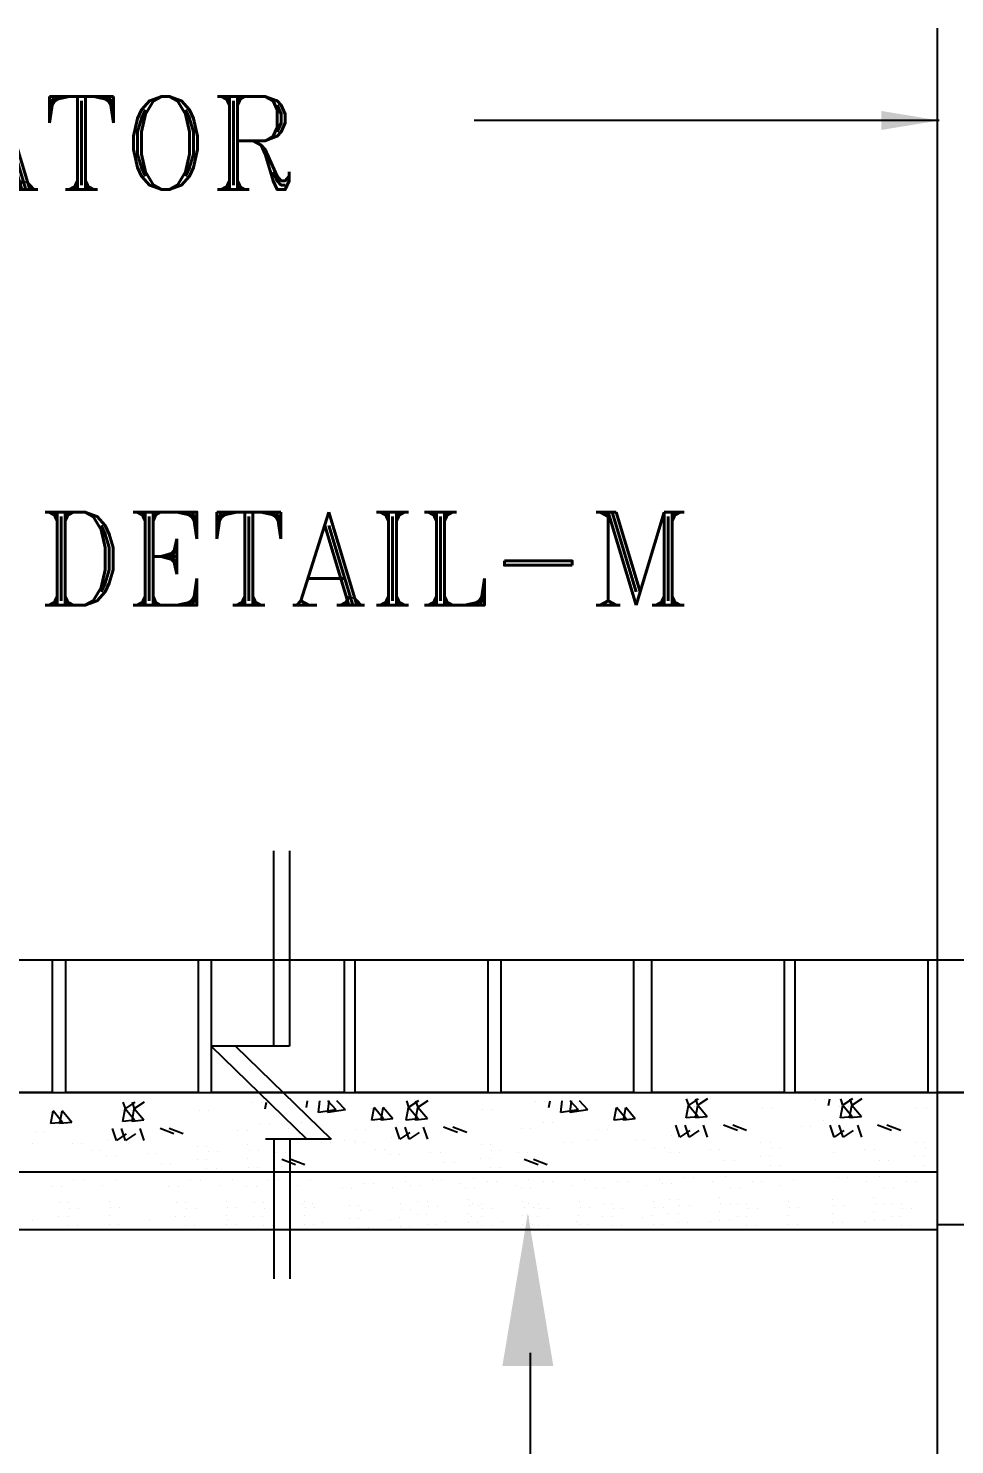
# Model space of a CAD drawing. Header units: metres. Extents: x -98554 to 27544620, y -161930 to 5264560.
# Drawn here: x 29007 to 31407, y 282894 to 286561 of the extents above; entities that cross this region are included whole.
import ezdxf

# ---------------------------------------------------------------- set-up
doc = ezdxf.new("R2010")
doc.units = ezdxf.units.M
doc.header["$LTSCALE"] = 15
doc.header["$MEASUREMENT"] = 0
doc.layers.add('LINE', color=7, linetype='CONTINUOUS')
doc.styles.add('BIG', font='ROMANT.SHX')
doc.styles.add('NASIR', font='romant.shx')
doc.dimstyles.new('ISO-25', dxfattribs={"dimtxt": 250, "dimasz": 2.5, "dimexe": 1.25, "dimexo": 0.625, "dimtad": 1, "dimtxsty": 'BIG', "dimcen": 2.5, "dimadec": 0, "dimazin": 0, "dimtfac": 1, "dimtmove": 0, "dimatfit": 3, "dimfxl": 1, "dimarcsym": 0})

msp = doc.modelspace()

# ---------------------------------------------------------------- linework, layer by layer
at = {"layer": 'LINE'}
for p, q in [((31362.255, 282740.757), (31362.255, 286560.533)), ((29642.18, 284431.49), (29642.18, 283925.338)), ((29683.482, 284431.49), (29683.482, 283925.338)), ((35267.763, 284148.278), (27490.905, 284148.278)), ((29620.346, 283925.338), (29480.438, 283925.338)), ((29480.438, 283925.338), (29728.741, 283684.882)), ((29543.574, 283925.338), (29791.878, 283684.882)), ((29683.482, 283925.338), (29543.574, 283925.338)), ((34684.069, 283805.079), (27614.924, 283805.079)), ((30717.747, 283772.68), (30712.128, 283789.428)), ((30742.547, 283789.428), (30717.738, 283772.694)), ((30741.67, 283772.68), (30736.051, 283789.428)), ((30766.469, 283789.428), (30741.661, 283772.694)), ((31046.138, 283787.781), (31046.138, 283787.781)), ((31070.06, 283787.781), (31070.06, 283787.781)), ((31080.085, 283772.021), (31083.296, 283789.428)), ((31117.127, 283772.68), (31111.507, 283789.428)), ((31141.926, 283789.428), (31117.118, 283772.694)), ((31141.05, 283772.68), (31135.43, 283789.428)), ((31165.849, 283789.428), (31141.04, 283772.694)), ((29063.413, 283754.833), (29063.413, 283754.833)), ((29065.311, 283725.724), (29071.259, 283757.969)), ((29096.05, 283728.429), (29071.25, 283757.985)), ((29087.335, 283754.833), (29087.335, 283754.833)), ((29089.234, 283725.724), (29095.182, 283757.969)), ((29119.972, 283728.429), (29095.172, 283757.985)), ((29249.986, 283760.121), (29249.986, 283760.121)), ((29251.884, 283731.012), (29257.832, 283763.258)), ((29258.523, 283763.952), (29252.903, 283780.7)), ((29282.623, 283733.718), (29257.823, 283763.273)), ((29283.322, 283780.7), (29258.513, 283763.966)), ((29273.908, 283760.121), (29273.908, 283760.121)), ((29275.806, 283731.012), (29281.754, 283763.258)), ((29282.445, 283763.952), (29276.826, 283780.7)), ((29306.545, 283733.718), (29281.745, 283763.273)), ((29307.245, 283780.7), (29282.436, 283763.966)), ((29449.895, 283758.081), (29449.895, 283758.081)), ((29473.817, 283758.081), (29473.817, 283758.081)), ((29586.913, 283779.053), (29586.913, 283779.053)), ((29610.836, 283779.053), (29610.836, 283779.053)), ((29620.86, 283763.294), (29624.071, 283780.7)), ((29693.564, 283782.492), (29693.564, 283782.492)), ((29717.487, 283782.492), (29717.487, 283782.492)), ((29727.512, 283766.733), (29730.722, 283784.139)), ((29804.655, 283761.277), (29758.904, 283754.181)), ((29758.914, 283754.17), (29762.4, 283784.139)), ((29804.655, 283761.277), (29782.719, 283784.139)), ((29828.578, 283761.277), (29782.827, 283754.181)), ((29782.836, 283754.17), (29786.323, 283784.139)), ((29828.578, 283761.277), (29806.642, 283784.139)), ((29894.893, 283763.56), (29894.893, 283763.56)), ((29896.791, 283734.451), (29902.739, 283766.697)), ((29927.53, 283737.157), (29902.73, 283766.712)), ((29918.816, 283763.56), (29918.816, 283763.56)), ((29920.714, 283734.451), (29926.662, 283766.697)), ((29951.453, 283737.157), (29926.653, 283766.712)), ((29984.381, 283763.56), (29984.381, 283763.56)), ((29986.279, 283734.451), (29992.227, 283766.697)), ((29992.918, 283767.391), (29987.299, 283784.139)), ((30017.018, 283737.157), (29992.218, 283766.712)), ((30017.718, 283784.139), (29992.909, 283767.405)), ((30008.304, 283763.56), (30008.304, 283763.56)), ((30010.202, 283734.451), (30016.15, 283766.697)), ((30016.841, 283767.391), (30011.221, 283784.139)), ((30040.941, 283737.157), (30016.141, 283766.712)), ((30041.64, 283784.139), (30016.832, 283767.405)), ((30184.29, 283761.52), (30184.29, 283761.52)), ((30208.213, 283761.52), (30208.213, 283761.52)), ((30321.308, 283782.492), (30321.308, 283782.492)), ((30345.231, 283782.492), (30345.231, 283782.492)), ((30355.256, 283766.733), (30358.466, 283784.139)), ((30432.399, 283761.277), (30386.648, 283754.181)), ((30386.658, 283754.17), (30390.144, 283784.139)), ((30432.399, 283761.277), (30410.463, 283784.139)), ((30456.322, 283761.277), (30410.571, 283754.181)), ((30410.58, 283754.17), (30414.067, 283784.139)), ((30456.322, 283761.277), (30434.386, 283784.139)), ((30522.637, 283763.56), (30522.637, 283763.56)), ((30524.536, 283734.451), (30530.484, 283766.697)), ((30555.274, 283737.157), (30530.474, 283766.712)), ((30546.56, 283763.56), (30546.56, 283763.56)), ((30548.458, 283734.451), (30554.406, 283766.697)), ((30579.197, 283737.157), (30554.397, 283766.712)), ((30709.21, 283768.849), (30709.21, 283768.849)), ((30711.108, 283739.74), (30717.056, 283771.985)), ((30741.847, 283742.445), (30717.047, 283772.001)), ((30733.133, 283768.849), (30733.133, 283768.849)), ((30735.031, 283739.74), (30740.979, 283771.985)), ((30765.77, 283742.445), (30740.97, 283772.001)), ((30909.119, 283766.809), (30909.119, 283766.809)), ((30933.042, 283766.809), (30933.042, 283766.809)), ((31108.59, 283768.849), (31108.59, 283768.849)), ((31110.488, 283739.74), (31116.436, 283771.985)), ((31141.227, 283742.445), (31116.427, 283772.001)), ((31132.512, 283768.849), (31132.512, 283768.849)), ((31134.411, 283739.74), (31140.359, 283771.985)), ((31165.149, 283742.445), (31140.349, 283772.001)), ((31308.499, 283766.809), (31308.499, 283766.809)), ((31332.421, 283766.809), (31332.421, 283766.809)), ((29096.05, 283728.429), (29065.302, 283725.739)), ((29119.972, 283728.429), (29089.224, 283725.739)), ((29235.444, 283681.553), (29225.014, 283712.639)), ((29259.367, 283681.553), (29248.936, 283712.639)), ((29282.623, 283733.718), (29251.875, 283731.028)), ((29306.545, 283733.718), (29275.797, 283731.028)), ((29307.212, 283681.553), (29296.781, 283712.639)), ((29384.397, 283698.828), (29348.377, 283712.654)), ((29408.319, 283698.828), (29372.3, 283712.654)), ((29607.241, 283723.505), (29607.241, 283723.505)), ((29631.163, 283723.505), (29631.163, 283723.505)), ((29680.565, 283712.064), (29680.565, 283712.064)), ((29713.892, 283726.944), (29713.892, 283726.944)), ((29737.814, 283726.944), (29737.814, 283726.944)), ((29927.53, 283737.157), (29896.782, 283734.467)), ((29951.453, 283737.157), (29920.705, 283734.467)), ((29969.84, 283684.992), (29959.409, 283716.078)), ((29993.763, 283684.992), (29983.332, 283716.078)), ((30017.018, 283737.157), (29986.27, 283734.467)), ((30040.941, 283737.157), (30010.193, 283734.467)), ((30041.608, 283684.992), (30031.177, 283716.078)), ((30118.792, 283702.267), (30082.773, 283716.093)), ((30142.715, 283702.267), (30106.695, 283716.093)), ((30284.387, 283712.064), (30284.387, 283712.064)), ((30308.309, 283712.064), (30308.309, 283712.064)), ((30341.636, 283726.944), (30341.636, 283726.944)), ((30365.559, 283726.944), (30365.559, 283726.944)), ((30555.274, 283737.157), (30524.526, 283734.467)), ((30579.197, 283737.157), (30548.449, 283734.467)), ((30694.669, 283690.28), (30684.238, 283721.367)), ((30718.592, 283690.28), (30708.161, 283721.367)), ((30741.847, 283742.445), (30711.099, 283739.755)), ((30765.77, 283742.445), (30735.022, 283739.755)), ((30766.437, 283690.28), (30756.006, 283721.367)), ((30843.621, 283707.555), (30807.602, 283721.382)), ((30867.544, 283707.555), (30831.525, 283721.382)), ((31009.216, 283717.353), (31009.216, 283717.353)), ((31033.138, 283717.353), (31033.138, 283717.353)), ((31066.465, 283732.232), (31066.465, 283732.232)), ((31094.049, 283690.28), (31083.618, 283721.367)), ((31090.388, 283732.232), (31090.388, 283732.232)), ((31117.971, 283690.28), (31107.541, 283721.367)), ((31141.227, 283742.445), (31110.479, 283739.755)), ((31165.149, 283742.445), (31134.401, 283739.755)), ((31165.816, 283690.28), (31155.386, 283721.367)), ((31243.001, 283707.555), (31206.981, 283721.382)), ((31266.923, 283707.555), (31230.904, 283721.382)), ((29025.071, 283701.296), (29025.071, 283701.296)), ((29048.994, 283701.296), (29048.994, 283701.296)), ((29212.797, 283684.935), (29212.797, 283684.935)), ((29261.024, 283698.828), (29235.435, 283681.568)), ((29236.72, 283684.935), (29236.72, 283684.935)), ((29284.946, 283698.828), (29259.358, 283681.568)), ((29549.991, 283708.625), (29549.991, 283708.625)), ((29573.914, 283708.625), (29573.914, 283708.625)), ((29728.741, 283684.882), (29621.645, 283684.882)), ((29750.575, 283684.882), (29643.48, 283684.882)), ((29643.48, 283684.882), (29643.48, 283323.375)), ((29684.782, 283684.882), (29684.782, 283323.375)), ((29791.878, 283684.882), (29684.782, 283684.882)), ((29765.59, 283677.28), (29765.59, 283677.28)), ((29789.512, 283677.28), (29789.512, 283677.28)), ((29826.886, 283682.046), (29826.886, 283682.046)), ((29850.808, 283682.046), (29850.808, 283682.046)), ((29855.077, 283677.28), (29855.077, 283677.28)), ((29856.551, 283710.024), (29856.551, 283710.024)), ((29879, 283677.28), (29879, 283677.28)), ((29880.474, 283710.024), (29880.474, 283710.024)), ((29947.192, 283688.374), (29947.192, 283688.374)), ((29995.419, 283702.267), (29969.831, 283685.007)), ((29971.115, 283688.374), (29971.115, 283688.374)), ((30019.342, 283702.267), (29993.753, 283685.007)), ((30393.334, 283677.28), (30393.334, 283677.28)), ((30417.257, 283677.28), (30417.257, 283677.28)), ((30454.63, 283682.046), (30454.63, 283682.046)), ((30478.552, 283682.046), (30478.552, 283682.046)), ((30484.296, 283710.024), (30484.296, 283710.024)), ((30508.218, 283710.024), (30508.218, 283710.024)), ((30579.907, 283682.568), (30579.907, 283682.568)), ((30603.829, 283682.568), (30603.829, 283682.568)), ((30672.022, 283693.662), (30672.022, 283693.662)), ((30720.248, 283707.555), (30694.66, 283690.296)), ((30695.944, 283693.662), (30695.944, 283693.662)), ((30744.171, 283707.555), (30718.582, 283690.296)), ((30904.847, 283675.732), (30904.847, 283675.732)), ((30928.77, 283675.732), (30928.77, 283675.732)), ((31119.628, 283707.555), (31094.039, 283690.296)), ((31095.324, 283693.662), (31095.324, 283693.662)), ((31143.551, 283707.555), (31117.962, 283690.296)), ((31304.227, 283675.732), (31304.227, 283675.732)), ((31328.15, 283675.732), (31328.15, 283675.732)), ((29019.328, 283673.319), (29019.328, 283673.319)), ((29120.682, 283673.84), (29120.682, 283673.84)), ((29144.605, 283673.84), (29144.605, 283673.84)), ((29171.011, 283655.402), (29171.011, 283655.402)), ((29194.934, 283655.402), (29194.934, 283655.402)), ((29209.956, 283640.737), (29209.956, 283640.737)), ((29233.879, 283640.737), (29233.879, 283640.737)), ((29315.511, 283648.191), (29315.511, 283648.191)), ((29339.434, 283648.191), (29339.434, 283648.191)), ((29445.623, 283667.005), (29445.623, 283667.005)), ((29469.545, 283667.005), (29469.545, 283667.005)), ((29472.636, 283652.002), (29472.636, 283652.002)), ((29496.559, 283652.002), (29496.559, 283652.002)), ((29576.197, 283670.444), (29576.197, 283670.444)), ((29579.288, 283655.441), (29579.288, 283655.441)), ((29603.21, 283655.441), (29603.21, 283655.441)), ((29648.256, 283650.61), (29648.256, 283650.61)), ((29672.179, 283650.61), (29672.179, 283650.61)), ((29905.407, 283658.841), (29905.407, 283658.841)), ((29929.329, 283658.841), (29929.329, 283658.841)), ((29944.352, 283644.176), (29944.352, 283644.176)), ((29968.274, 283644.176), (29968.274, 283644.176)), ((30049.907, 283651.63), (30049.907, 283651.63)), ((30073.829, 283651.63), (30073.829, 283651.63)), ((30180.018, 283670.444), (30180.018, 283670.444)), ((30203.941, 283670.444), (30203.941, 283670.444)), ((30207.032, 283655.441), (30207.032, 283655.441)), ((30230.954, 283655.441), (30230.954, 283655.441)), ((30276.001, 283650.61), (30276.001, 283650.61)), ((30299.923, 283650.61), (30299.923, 283650.61)), ((30630.236, 283664.129), (30630.236, 283664.129)), ((30654.158, 283664.129), (30654.158, 283664.129)), ((30669.181, 283649.465), (30669.181, 283649.465)), ((30693.103, 283649.465), (30693.103, 283649.465)), ((30774.736, 283656.918), (30774.736, 283656.918)), ((30798.658, 283656.918), (30798.658, 283656.918)), ((30903.517, 283639.964), (30903.517, 283639.964)), ((30927.44, 283639.964), (30927.44, 283639.964)), ((30931.861, 283660.73), (30931.861, 283660.73)), ((30955.784, 283660.73), (30955.784, 283660.73)), ((31092.483, 283649.465), (31092.483, 283649.465)), ((31174.115, 283656.918), (31174.115, 283656.918)), ((31198.038, 283656.918), (31198.038, 283656.918)), ((31302.897, 283639.964), (31302.897, 283639.964)), ((31326.819, 283639.964), (31326.819, 283639.964)), ((31331.241, 283660.73), (31331.241, 283660.73)), ((29351.954, 283620.608), (29351.954, 283620.608)), ((29375.877, 283620.608), (29375.877, 283620.608)), ((29444.292, 283631.236), (29444.292, 283631.236)), ((29468.215, 283631.236), (29468.215, 283631.236)), ((29469.795, 283607.804), (29469.795, 283607.804)), ((29493.718, 283607.804), (29493.718, 283607.804)), ((29574.866, 283634.675), (29574.866, 283634.675)), ((29576.447, 283611.243), (29576.447, 283611.243)), ((29600.369, 283611.243), (29600.369, 283611.243)), ((29699.612, 283618.747), (29663.593, 283632.574)), ((29723.535, 283618.747), (29687.515, 283632.574)), ((30086.35, 283624.047), (30086.35, 283624.047)), ((30110.272, 283624.047), (30110.272, 283624.047)), ((30178.688, 283634.675), (30178.688, 283634.675)), ((30202.61, 283634.675), (30202.61, 283634.675)), ((30204.191, 283611.243), (30204.191, 283611.243)), ((30228.114, 283611.243), (30228.114, 283611.243)), ((30327.356, 283618.747), (30291.337, 283632.574)), ((30351.279, 283618.747), (30315.26, 283632.574)), ((30811.179, 283629.335), (30811.179, 283629.335)), ((30835.101, 283629.335), (30835.101, 283629.335)), ((30929.02, 283616.532), (30929.02, 283616.532)), ((30952.943, 283616.532), (30952.943, 283616.532)), ((31210.558, 283629.335), (31210.558, 283629.335)), ((31234.481, 283629.335), (31234.481, 283629.335)), ((31328.4, 283616.532), (31328.4, 283616.532)), ((31362.255, 283599.309), (27614.924, 283599.309)), ((29125.345, 283577.215), (29125.345, 283577.215)), ((29149.268, 283577.215), (29149.268, 283577.215)), ((29198.67, 283565.774), (29198.67, 283565.774)), ((29231.997, 283580.654), (29231.997, 283580.654)), ((29428.322, 283577.215), (29428.322, 283577.215)), ((29452.245, 283577.215), (29452.245, 283577.215)), ((29501.646, 283565.774), (29501.646, 283565.774)), ((29534.973, 283580.654), (29534.973, 283580.654)), ((29630.306, 283577.215), (29630.306, 283577.215)), ((29654.229, 283577.215), (29654.229, 283577.215)), ((29703.631, 283565.774), (29703.631, 283565.774)), ((29736.958, 283580.654), (29736.958, 283580.654)), ((29877.625, 283570.809), (29877.625, 283570.809)), ((29901.548, 283570.809), (29901.548, 283570.809)), ((29984.276, 283574.248), (29984.276, 283574.248)), ((29997.112, 283566.018), (29997.112, 283566.018)), ((30021.034, 283566.018), (30021.034, 283566.018)), ((30054.361, 283580.898), (30054.361, 283580.898)), ((30078.284, 283580.898), (30078.284, 283580.898)), ((30127.686, 283569.457), (30127.686, 283569.457)), ((30161.012, 283584.337), (30161.012, 283584.337)), ((30195.75, 283575.853), (30195.75, 283575.853)), ((30219.673, 283575.853), (30219.673, 283575.853)), ((30302.401, 283579.292), (30302.401, 283579.292)), ((30342.189, 283575.853), (30342.189, 283575.853)), ((30366.112, 283575.853), (30366.112, 283575.853)), ((30448.84, 283579.292), (30448.84, 283579.292)), ((30534.074, 283575.853), (30534.074, 283575.853)), ((30557.997, 283575.853), (30557.997, 283575.853)), ((30640.725, 283579.292), (30640.725, 283579.292)), ((30648.511, 283571.063), (30648.511, 283571.063)), ((30672.434, 283571.063), (30672.434, 283571.063)), ((30705.761, 283585.942), (30705.761, 283585.942)), ((30729.683, 283585.942), (30729.683, 283585.942)), ((30779.085, 283574.502), (30779.085, 283574.502)), ((30812.412, 283589.381), (30812.412, 283589.381)), ((30882.497, 283575.853), (30882.497, 283575.853)), ((30906.42, 283575.853), (30906.42, 283575.853)), ((30989.148, 283579.292), (30989.148, 283579.292)), ((31105.14, 283585.942), (31105.14, 283585.942)), ((31129.063, 283585.942), (31129.063, 283585.942)), ((31178.465, 283574.502), (31178.465, 283574.502)), ((31211.792, 283589.381), (31211.792, 283589.381)), ((31281.877, 283575.853), (31281.877, 283575.853)), ((31305.799, 283575.853), (31305.799, 283575.853)), ((29068.096, 283562.335), (29068.096, 283562.335)), ((29092.019, 283562.335), (29092.019, 283562.335)), ((29371.073, 283562.335), (29371.073, 283562.335)), ((29394.995, 283562.335), (29394.995, 283562.335)), ((29573.057, 283562.335), (29573.057, 283562.335)), ((29596.98, 283562.335), (29596.98, 283562.335)), ((29820.376, 283555.929), (29820.376, 283555.929)), ((29844.298, 283555.929), (29844.298, 283555.929)), ((29950.949, 283559.368), (29950.949, 283559.368)), ((30138.501, 283560.974), (30138.501, 283560.974)), ((30162.423, 283560.974), (30162.423, 283560.974)), ((30269.075, 283564.413), (30269.075, 283564.413)), ((30284.94, 283560.974), (30284.94, 283560.974)), ((30308.862, 283560.974), (30308.862, 283560.974)), ((30415.513, 283564.413), (30415.513, 283564.413)), ((30476.825, 283560.974), (30476.825, 283560.974)), ((30500.747, 283560.974), (30500.747, 283560.974)), ((30607.399, 283564.413), (30607.399, 283564.413)), ((30667.516, 283529.442), (30667.516, 283529.442)), ((30691.438, 283529.442), (30691.438, 283529.442)), ((30798.09, 283532.881), (30798.09, 283532.881)), ((30825.248, 283560.974), (30825.248, 283560.974)), ((30849.17, 283560.974), (30849.17, 283560.974)), ((30955.822, 283564.413), (30955.822, 283564.413)), ((31090.818, 283529.442), (31090.818, 283529.442)), ((31197.469, 283532.881), (31197.469, 283532.881)), ((31224.627, 283560.974), (31224.627, 283560.974)), ((31248.55, 283560.974), (31248.55, 283560.974)), ((29087.1, 283520.715), (29087.1, 283520.715)), ((29111.023, 283520.715), (29111.023, 283520.715)), ((29114.114, 283505.712), (29114.114, 283505.712)), ((29138.037, 283505.712), (29138.037, 283505.712)), ((29217.674, 283524.154), (29217.674, 283524.154)), ((29220.765, 283509.151), (29220.765, 283509.151)), ((29244.688, 283509.151), (29244.688, 283509.151)), ((29390.077, 283520.715), (29390.077, 283520.715)), ((29414, 283520.715), (29414, 283520.715)), ((29417.091, 283505.712), (29417.091, 283505.712)), ((29441.013, 283505.712), (29441.013, 283505.712)), ((29520.651, 283524.154), (29520.651, 283524.154)), ((29523.742, 283509.151), (29523.742, 283509.151)), ((29547.664, 283509.151), (29547.664, 283509.151)), ((29592.061, 283520.715), (29592.061, 283520.715)), ((29615.984, 283520.715), (29615.984, 283520.715)), ((29619.075, 283505.712), (29619.075, 283505.712)), ((29642.998, 283505.712), (29642.998, 283505.712)), ((29717.843, 283518.504), (29717.843, 283518.504)), ((29722.635, 283524.154), (29722.635, 283524.154)), ((29725.726, 283509.151), (29725.726, 283509.151)), ((29744.158, 283518.504), (29744.158, 283518.504)), ((29749.649, 283509.151), (29749.649, 283509.151)), ((29839.38, 283514.309), (29839.38, 283514.309)), ((29863.303, 283514.309), (29863.303, 283514.309)), ((29866.394, 283499.306), (29866.394, 283499.306)), ((29890.316, 283499.306), (29890.316, 283499.306)), ((29969.954, 283517.748), (29969.954, 283517.748)), ((29973.045, 283502.746), (29973.045, 283502.746)), ((29996.967, 283502.746), (29996.967, 283502.746)), ((30016.116, 283524.398), (30016.116, 283524.398)), ((30040.039, 283524.398), (30040.039, 283524.398)), ((30043.13, 283509.395), (30043.13, 283509.395)), ((30067.052, 283509.395), (30067.052, 283509.395)), ((30145.36, 283492.069), (30145.36, 283492.069)), ((30146.69, 283527.837), (30146.69, 283527.837)), ((30149.781, 283512.834), (30149.781, 283512.834)), ((30157.505, 283519.353), (30157.505, 283519.353)), ((30173.704, 283512.834), (30173.704, 283512.834)), ((30181.428, 283519.353), (30181.428, 283519.353)), ((30184.519, 283504.351), (30184.519, 283504.351)), ((30208.441, 283504.351), (30208.441, 283504.351)), ((30288.079, 283522.793), (30288.079, 283522.793)), ((30291.17, 283507.79), (30291.17, 283507.79)), ((30303.944, 283519.353), (30303.944, 283519.353)), ((30315.093, 283507.79), (30315.093, 283507.79)), ((30327.867, 283519.353), (30327.867, 283519.353)), ((30330.958, 283504.351), (30330.958, 283504.351)), ((30354.88, 283504.351), (30354.88, 283504.351)), ((30434.518, 283522.793), (30434.518, 283522.793)), ((30437.609, 283507.79), (30437.609, 283507.79)), ((30461.531, 283507.79), (30461.531, 283507.79)), ((30495.829, 283519.353), (30495.829, 283519.353)), ((30519.752, 283519.353), (30519.752, 283519.353)), ((30522.843, 283504.351), (30522.843, 283504.351)), ((30546.765, 283504.351), (30546.765, 283504.351)), ((30626.403, 283522.793), (30626.403, 283522.793)), ((30629.494, 283507.79), (30629.494, 283507.79)), ((30653.417, 283507.79), (30653.417, 283507.79)), ((30666.185, 283493.674), (30666.185, 283493.674)), ((30690.108, 283493.674), (30690.108, 283493.674)), ((30694.529, 283514.44), (30694.529, 283514.44)), ((30718.452, 283514.44), (30718.452, 283514.44)), ((30796.759, 283497.113), (30796.759, 283497.113)), ((30801.181, 283517.879), (30801.181, 283517.879)), ((30825.103, 283517.879), (30825.103, 283517.879)), ((30844.252, 283519.353), (30844.252, 283519.353)), ((30868.175, 283519.353), (30868.175, 283519.353)), ((30871.266, 283504.351), (30871.266, 283504.351)), ((30895.188, 283504.351), (30895.188, 283504.351)), ((30974.826, 283522.793), (30974.826, 283522.793)), ((30977.917, 283507.79), (30977.917, 283507.79)), ((31001.84, 283507.79), (31001.84, 283507.79)), ((31089.488, 283493.674), (31089.488, 283493.674)), ((31093.909, 283514.44), (31093.909, 283514.44)), ((31117.832, 283514.44), (31117.832, 283514.44)), ((31196.139, 283497.113), (31196.139, 283497.113)), ((31200.56, 283517.879), (31200.56, 283517.879)), ((31224.483, 283517.879), (31224.483, 283517.879)), ((31243.632, 283519.353), (31243.632, 283519.353)), ((31267.554, 283519.353), (31267.554, 283519.353)), ((31270.645, 283504.351), (31270.645, 283504.351)), ((31294.568, 283504.351), (31294.568, 283504.351)), ((29017.354, 283474.318), (29017.354, 283474.318)), ((29085.77, 283484.946), (29085.77, 283484.946)), ((29109.693, 283484.946), (29109.693, 283484.946)), ((29111.273, 283461.514), (29111.273, 283461.514)), ((29135.196, 283461.514), (29135.196, 283461.514)), ((29216.344, 283488.386), (29216.344, 283488.386)), ((29217.924, 283464.953), (29217.924, 283464.953)), ((29241.847, 283464.953), (29241.847, 283464.953)), ((29320.331, 283474.318), (29320.331, 283474.318)), ((29388.746, 283484.946), (29388.746, 283484.946)), ((29412.669, 283484.946), (29412.669, 283484.946)), ((29414.25, 283461.514), (29414.25, 283461.514)), ((29438.172, 283461.514), (29438.172, 283461.514)), ((29519.32, 283488.386), (29519.32, 283488.386)), ((29520.901, 283464.953), (29520.901, 283464.953)), ((29522.315, 283474.318), (29522.315, 283474.318)), ((29544.824, 283464.953), (29544.824, 283464.953)), ((29590.731, 283484.946), (29590.731, 283484.946)), ((29614.653, 283484.946), (29614.653, 283484.946)), ((29616.234, 283461.514), (29616.234, 283461.514)), ((29640.157, 283461.514), (29640.157, 283461.514)), ((29721.305, 283488.386), (29721.305, 283488.386)), ((29722.885, 283464.953), (29722.885, 283464.953)), ((29746.808, 283464.953), (29746.808, 283464.953)), ((29769.634, 283467.912), (29769.634, 283467.912)), ((29838.049, 283478.541), (29838.049, 283478.541)), ((29861.972, 283478.541), (29861.972, 283478.541)), ((29863.553, 283455.109), (29863.553, 283455.109)), ((29887.475, 283455.109), (29887.475, 283455.109)), ((29946.37, 283478.001), (29946.37, 283478.001)), ((29968.623, 283481.98), (29968.623, 283481.98)), ((29970.204, 283458.548), (29970.204, 283458.548)), ((29994.127, 283458.548), (29994.127, 283458.548)), ((30014.786, 283488.63), (30014.786, 283488.63)), ((30038.708, 283488.63), (30038.708, 283488.63)), ((30040.289, 283465.197), (30040.289, 283465.197)), ((30064.212, 283465.197), (30064.212, 283465.197)), ((30087.759, 283472.956), (30087.759, 283472.956)), ((30146.94, 283468.636), (30146.94, 283468.636)), ((30156.175, 283483.585), (30156.175, 283483.585)), ((30170.863, 283468.636), (30170.863, 283468.636)), ((30180.097, 283483.585), (30180.097, 283483.585)), ((30181.678, 283460.153), (30181.678, 283460.153)), ((30205.601, 283460.153), (30205.601, 283460.153)), ((30234.198, 283472.956), (30234.198, 283472.956)), ((30286.749, 283487.024), (30286.749, 283487.024)), ((30288.329, 283463.592), (30288.329, 283463.592)), ((30302.613, 283483.585), (30302.613, 283483.585)), ((30312.252, 283463.592), (30312.252, 283463.592)), ((30326.536, 283483.585), (30326.536, 283483.585)), ((30328.117, 283460.153), (30328.117, 283460.153)), ((30352.039, 283460.153), (30352.039, 283460.153)), ((30426.083, 283472.956), (30426.083, 283472.956)), ((30433.187, 283487.024), (30433.187, 283487.024)), ((30434.768, 283463.592), (30434.768, 283463.592)), ((30458.691, 283463.592), (30458.691, 283463.592)), ((30494.499, 283483.585), (30494.499, 283483.585)), ((30518.421, 283483.585), (30518.421, 283483.585)), ((30520.002, 283460.153), (30520.002, 283460.153)), ((30543.924, 283460.153), (30543.924, 283460.153)), ((30597.77, 283483.045), (30597.77, 283483.045)), ((30625.072, 283487.024), (30625.072, 283487.024)), ((30626.653, 283463.592), (30626.653, 283463.592)), ((30650.576, 283463.592), (30650.576, 283463.592)), ((30691.689, 283470.242), (30691.689, 283470.242)), ((30715.611, 283470.242), (30715.611, 283470.242)), ((30774.506, 283472.956), (30774.506, 283472.956)), ((30798.34, 283473.681), (30798.34, 283473.681)), ((30822.262, 283473.681), (30822.262, 283473.681)), ((30842.922, 283483.585), (30842.922, 283483.585)), ((30866.844, 283483.585), (30866.844, 283483.585)), ((30868.425, 283460.153), (30868.425, 283460.153)), ((30892.347, 283460.153), (30892.347, 283460.153)), ((30973.495, 283487.024), (30973.495, 283487.024)), ((30975.076, 283463.592), (30975.076, 283463.592)), ((30998.999, 283463.592), (30998.999, 283463.592)), ((31091.068, 283470.242), (31091.068, 283470.242)), ((31114.991, 283470.242), (31114.991, 283470.242)), ((31173.886, 283472.956), (31173.886, 283472.956)), ((31197.719, 283473.681), (31197.719, 283473.681)), ((31221.642, 283473.681), (31221.642, 283473.681)), ((31242.301, 283483.585), (31242.301, 283483.585)), ((31266.224, 283483.585), (31266.224, 283483.585)), ((31267.804, 283460.153), (31267.804, 283460.153)), ((31291.727, 283460.153), (31291.727, 283460.153)), ((31362.255, 283450.603), (27283.199, 283450.603)), ((30307.02, 283131.921), (30307.02, 282218.243))]:
    msp.add_line(p, q, dxfattribs=at)
for points in [[(28725.76, 284149.304), (29068.96, 284149.304), (29068.96, 283806.104), (28725.76, 283806.104)], [(29103.984, 284149.304), (29447.184, 284149.304), (29447.184, 283806.104), (29103.984, 283806.104)], [(29481.9, 284149.304), (29825.1, 284149.304), (29825.1, 283806.104), (29481.9, 283806.104)], [(29853.761, 284149.304), (30196.961, 284149.304), (30196.961, 283806.104), (29853.761, 283806.104)], [(30231.677, 284149.304), (30574.877, 284149.304), (30574.877, 283806.104), (30231.677, 283806.104)], [(30621.923, 284149.304), (30965.123, 284149.304), (30965.123, 283806.104), (30621.923, 283806.104)], [(30993.784, 284149.304), (31336.984, 284149.304), (31336.984, 283806.104), (30993.784, 283806.104)]]:
    msp.add_lwpolyline(points, close=True, dxfattribs=at)
msp.add_lwpolyline([(31362.255, 283806.392), (31589.7, 283806.392), (31589.7, 283463.192), (31362.255, 283463.192)], dxfattribs=at)
msp.add_solid([(30367.106, 283097.376), (30235.07, 283097.376), (30301.088, 283493.484)], dxfattribs=at)

# ---------------------------------------------------------------- texts
at = {"layer": 'LINE', "style": 'NASIR'}
for s, height, p in [('C/L OF REGULATOR', 241.33982, (26311.214, 286143.097)), ('DETAIL-M', 241.3398, (29030.225, 285067.012))]:
    msp.add_text(s, height=height, dxfattribs=at).set_placement(p)

# ---------------------------------------------------------------- leaders
at = {"layer": 'LINE'}
msp.add_leader([(31366.226, 286321.995), (30162.01, 286321.995)], dimstyle='ISO-25', override={"dimtxt": 300, "dimasz": 150, "dimgap": 40, "dimclrd": 5}, dxfattribs=at)

doc.saveas('drawing.dxf')
